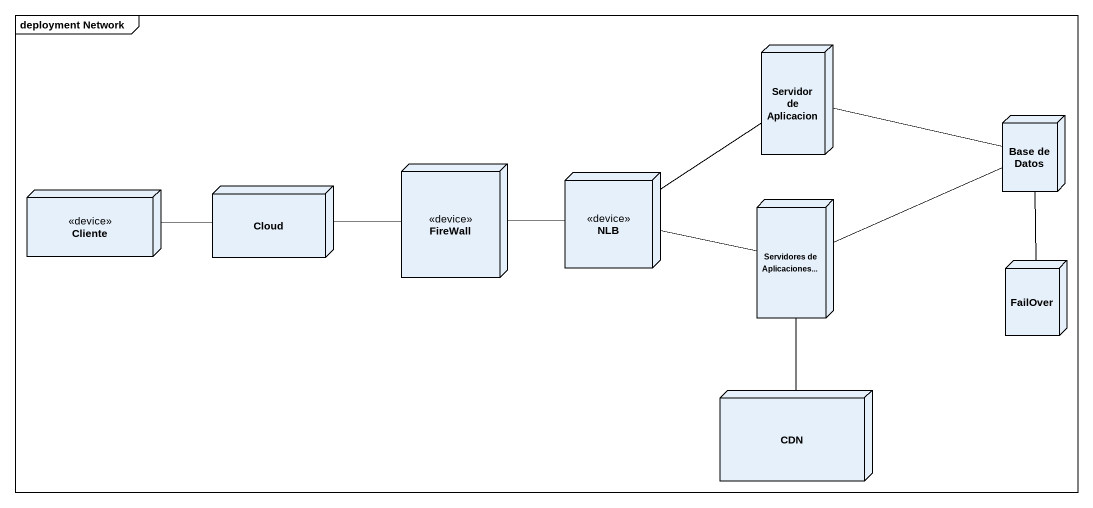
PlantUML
@startuml
mainframe deployment Network
node "Servidor de Aplicacion" as Servidor_de_Aplicacion
node "Base de Datos" as Base_de_Datos
node FireWall <<device>>
node Cliente <<device>>
node "Cloud" as Cloud_
node NLB <<device>>
node "Servidores de Aplicaciones..." as Servidores_de_Aplicaciones
node FailOver
node CDN
Servidor_de_Aplicacion -right- Base_de_Datos
Base_de_Datos -- FailOver
FireWall -right- NLB
Cliente -right- Cloud_
Cloud_ -right- FireWall
NLB -up- Servidor_de_Aplicacion
NLB -right- Servidores_de_Aplicaciones
Servidores_de_Aplicaciones -right- Base_de_Datos
Servidores_de_Aplicaciones -- CDN
@enduml
